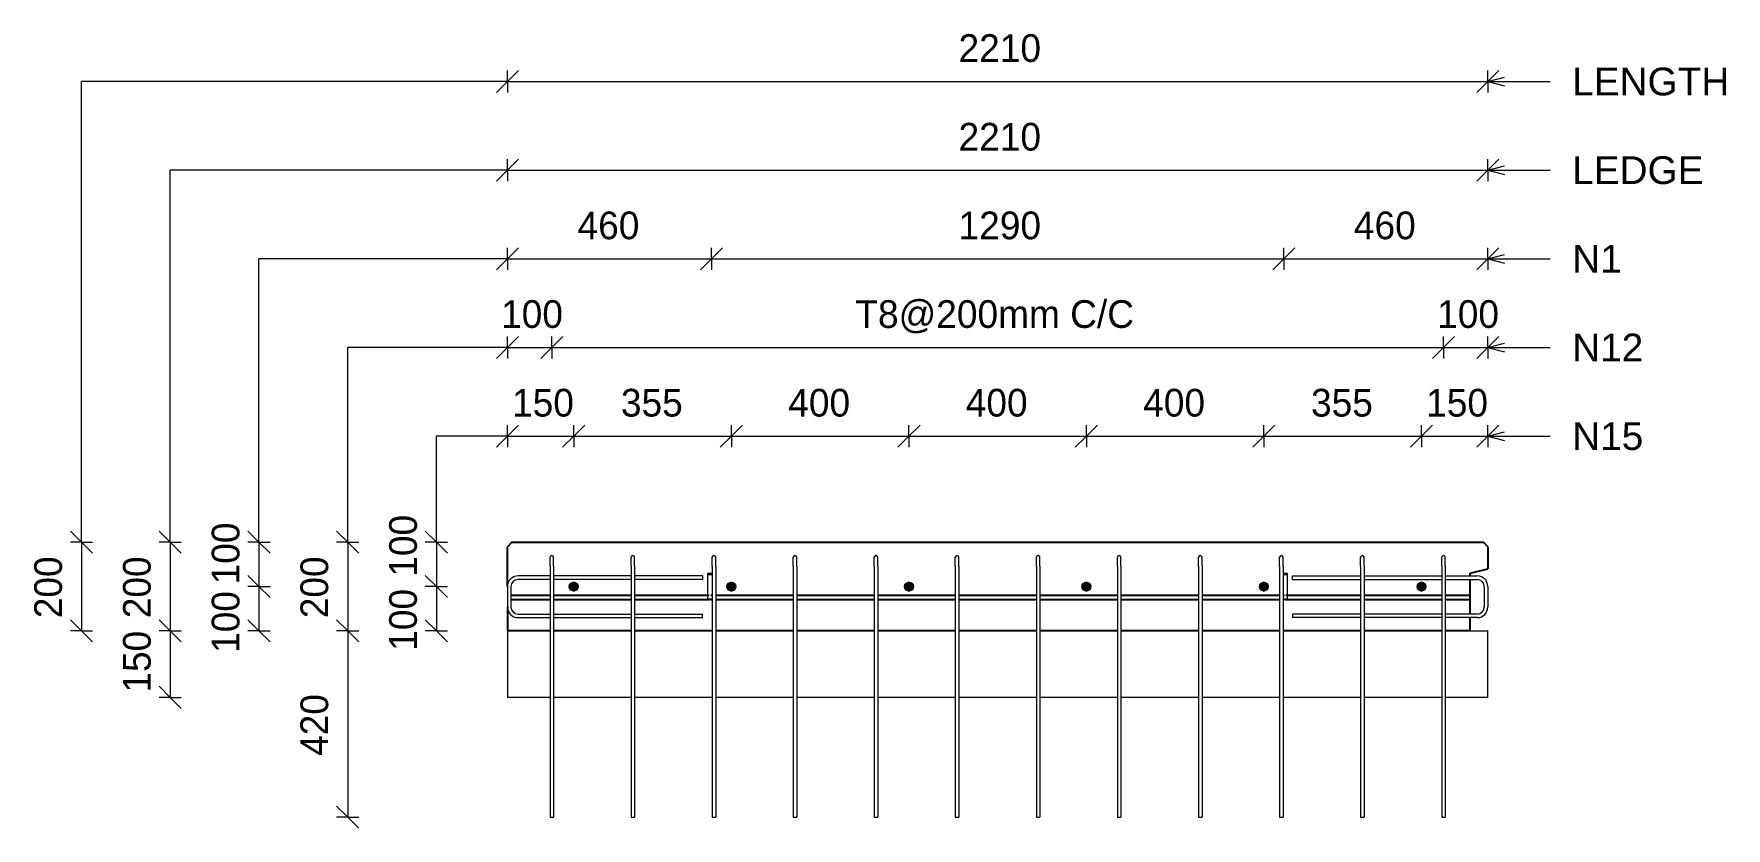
# Model space of a CAD drawing. Header units: millimetres. Extents: x -5423 to 14188, y 1067 to 21611.
# Drawn here: x -1411 to 2403, y 19820 to 21611 of the extents above; entities that cross this region are included whole.
import ezdxf

# ---------------------------------------------------------------- set-up
doc = ezdxf.new("R2010")
doc.units = ezdxf.units.MM
doc.linetypes.add('Dash', pattern=[6.36, 3.18, -3.18])
for name, color, linetype, lineweight in [('A-ANNO-DIMS', 211, 'Continuous', 9), ('A-ANNO-DIMS-25', 211, 'Continuous', 9), ('A-DETL-THIN', 151, 'Continuous', 18), ('A-GENM', 13, 'Continuous', 18), ('A-WALL', 113, 'Continuous', 25), ('A-WALL-HDLN', 110, 'Dash', 25), ('G-ANNO-TEXT', 231, 'Continuous', 9), ('S-BEAM', 12, 'Continuous', 18), ('S-RBAR', 171, 'Continuous', 18)]:
    doc.layers.add(name, color=color, linetype=linetype, lineweight=lineweight)
doc.styles.add('Arial', font='arial.ttf', dxfattribs={"height": 62.5})
doc.styles.add('Nirmala UI Semilight', font='NirmalaS.ttf', dxfattribs={"height": 62.5})
doc.dimstyles.new('Arrow_Filled_-_2_5_NI_UI', dxfattribs={"dimscale": 304.8, "dimtxt": 65.460247, "dimasz": 0.164042, "dimexe": 0.082021, "dimexo": 0.0625, "dimgap": 0.082021, "dimtad": 1, "dimdec": 4, "dimzin": 0, "dimdsep": 46, "dimtxsty": 'Nirmala UI Semilight', "dimblk1": 'OBLIQUE', "dimblk2": 'OBLIQUE', "dimsah": 1, "dimcen": 0.09, "dimazin": 0, "dimtfac": 1, "dimtdec": 4, "dimtix": 1, "dimtmove": 0, "dimatfit": 3, "dimfxl": 0.082021, "dimfxlon": 1, "dimtvp": 1, "dimtolj": 1, "dimtzin": 0, "dimarcsym": 2})
doc.dimstyles.new('Arrow_Filled_-_2_5_NI_UI_1', dxfattribs={"dimscale": 304.8, "dimtxt": 65.460247, "dimasz": 0.164042, "dimexe": 0.082021, "dimexo": 0.0625, "dimgap": 0.082021, "dimtad": 1, "dimdec": 4, "dimzin": 0, "dimdsep": 46, "dimtxsty": 'Nirmala UI Semilight', "dimblk1": 'OBLIQUE', "dimblk2": 'OBLIQUE', "dimsah": 1, "dimcen": 0.09, "dimazin": 0, "dimtfac": 1, "dimtdec": 4, "dimtix": 1, "dimtmove": 2, "dimatfit": 3, "dimfxl": 0.082021, "dimfxlon": 1, "dimtvp": 1, "dimtolj": 1, "dimtzin": 0, "dimarcsym": 2})

# ---------------------------------------------------------------- blocks, each defined once
blk = doc.blocks.new('RR spread anchor face based - RR-SA-7_5-260-1726841-Elevation Top1')
at = {"layer": 'A-GENM'}
for p, q in [((-4516.8, 20392.1), (-4516.8, 20394.6)), ((-4516.8, 20394.6), (-4507.3, 20394.6)), ((-4516.8, 20337.1), (-4516.8, 20392.1)), ((-4516.8, 20392.1), (-4507.3, 20392.1)), ((-4516.8, 20334.6), (-4516.8, 20337.1)), ((-4516.8, 20337.1), (-4507.3, 20337.1)), ((-4507.3, 20334.6), (-4516.8, 20334.6))]:
    blk.add_line(p, q, dxfattribs=at)
blk = doc.blocks.new('RR spread anchor face based - RR-SA-7_5-260-V1-Elevation Top1')
at = {"layer": 'A-GENM'}
for p, q in [((-3220.3, 20394.6), (-3210.8, 20394.6)), ((-3220.3, 20392.1), (-3210.8, 20392.1)), ((-3210.8, 20394.6), (-3210.8, 20392.1)), ((-3210.8, 20392.1), (-3210.8, 20337.1)), ((-3220.3, 20337.1), (-3210.8, 20337.1)), ((-3210.8, 20334.6), (-3220.3, 20334.6)), ((-3210.8, 20337.1), (-3210.8, 20334.6))]:
    blk.add_line(p, q, dxfattribs=at)
blk = doc.blocks.new('M_Rectangular Corbel - M_Rectangular Corbel-2619637-Elevation Top1')
at = {"layer": 'S-BEAM'}
for p, q in [((-4968.8, 20264.6), (-4968.8, 20114.6)), ((-2798.8, 20264.6), (-2758.8, 20264.6)), ((-2758.8, 20114.6), (-2758.8, 20264.6)), ((-4872.8, 20114.6), (-4968.8, 20114.6)), ((-4690.1, 20114.6), (-4864.8, 20114.6)), ((-4507.3, 20114.6), (-4682.1, 20114.6)), ((-4324.6, 20114.6), (-4499.3, 20114.6)), ((-4141.9, 20114.6), (-4316.6, 20114.6)), ((-3959.2, 20114.6), (-4133.9, 20114.6)), ((-3776.4, 20114.6), (-3951.2, 20114.6)), ((-3593.7, 20114.6), (-3768.4, 20114.6)), ((-3411, 20114.6), (-3585.7, 20114.6)), ((-3228.3, 20114.6), (-3403, 20114.6)), ((-3045.5, 20114.6), (-3220.3, 20114.6)), ((-2862.8, 20114.6), (-3037.5, 20114.6)), ((-2758.8, 20114.6), (-2854.8, 20114.6))]:
    blk.add_line(p, q, dxfattribs=at)
blk = doc.blocks.new('DIMBLOCK16-Elevation Top1')
at = {"layer": 'A-ANNO-DIMS-25'}
for p, q in [((-343.7, 21504), (-318.7, 21529)), ((-343.7, 21504), (-343.7, 21529)), ((1866.3, 21504), (1891.3, 21529)), ((1866.3, 21504), (1866.3, 21529)), ((-343.7, 21504), (-368.7, 21479)), ((-343.7, 21504), (1866.3, 21504)), ((-343.7, 21504), (-343.7, 21479)), ((1866.3, 21504), (1841.3, 21479)), ((1866.3, 21504), (1866.3, 21479))]:
    blk.add_line(p, q, dxfattribs=at)
at = {"layer": 'A-ANNO-DIMS-25', "color": 0, "insert": (673.2, 21610.6), "char_height": 62.5, "width": 211.377, "attachment_point": 1, "line_spacing_factor": 1.142579, "style": 'Nirmala UI Semilight'}
blk.add_mtext('2210', dxfattribs=at)
blk = doc.blocks.new('_Oblique')
at = {"color": 0, "linetype": 'ByBlock', "lineweight": -2}
blk.add_line((-0.5, -0.5), (0.5, 0.5), dxfattribs=at)
blk = doc.blocks.new('DIMBLOCK17-Elevation Top1')
at = {"layer": 'A-ANNO-DIMS-25'}
for p, q in [((-343.7, 21304), (-318.7, 21329)), ((-343.7, 21304), (-343.7, 21329)), ((1866.3, 21304), (1891.3, 21329)), ((1866.3, 21304), (1866.3, 21329)), ((-343.7, 21304), (-368.7, 21279)), ((-343.7, 21304), (1866.3, 21304)), ((-343.7, 21304), (-343.7, 21279)), ((1866.3, 21304), (1841.3, 21279)), ((1866.3, 21304), (1866.3, 21279))]:
    blk.add_line(p, q, dxfattribs=at)
at = {"layer": 'A-ANNO-DIMS-25', "color": 0, "insert": (673.2, 21410.6), "char_height": 62.5, "width": 211.377, "attachment_point": 1, "line_spacing_factor": 1.142579, "style": 'Nirmala UI Semilight'}
blk.add_mtext('2210', dxfattribs=at)
blk = doc.blocks.new('DIMBLOCK18-Elevation Top1')
at = {"layer": 'A-ANNO-DIMS-25'}
for p, q in [((-343.7, 21104), (-368.7, 21079)), ((-343.7, 21104), (-318.7, 21129)), ((-343.7, 21104), (-343.7, 21129)), ((-343.7, 21104), (116.3, 21104)), ((-343.7, 21104), (-343.7, 21079)), ((116.3, 21104), (91.3, 21079)), ((116.3, 21104), (141.3, 21129)), ((116.3, 21104), (116.3, 21129)), ((116.3, 21104), (116.3, 21079))]:
    blk.add_line(p, q, dxfattribs=at)
at = {"layer": 'A-ANNO-DIMS-25', "color": 0, "insert": (-185.7, 21210.6), "char_height": 62.5, "width": 172.815, "attachment_point": 1, "line_spacing_factor": 1.142579, "style": 'Nirmala UI Semilight'}
blk.add_mtext('460', dxfattribs=at)
blk = doc.blocks.new('DIMBLOCK19-Elevation Top1')
at = {"layer": 'A-ANNO-DIMS-25'}
for p, q in [((116.3, 21104), (91.3, 21079)), ((116.3, 21104), (141.3, 21129)), ((116.3, 21104), (116.3, 21129)), ((116.3, 21104), (1406.3, 21104)), ((116.3, 21104), (116.3, 21079)), ((1406.3, 21104), (1381.3, 21079)), ((1406.3, 21104), (1431.3, 21129)), ((1406.3, 21104), (1406.3, 21129)), ((1406.3, 21104), (1406.3, 21079))]:
    blk.add_line(p, q, dxfattribs=at)
at = {"layer": 'A-ANNO-DIMS-25', "color": 0, "insert": (673.2, 21210.6), "char_height": 62.5, "width": 211.377, "attachment_point": 1, "line_spacing_factor": 1.142579, "style": 'Nirmala UI Semilight'}
blk.add_mtext('1290', dxfattribs=at)
blk = doc.blocks.new('DIMBLOCK20-Elevation Top1')
at = {"layer": 'A-ANNO-DIMS-25'}
for p, q in [((1406.3, 21104), (1381.3, 21079)), ((1406.3, 21104), (1431.3, 21129)), ((1406.3, 21104), (1406.3, 21129)), ((1406.3, 21104), (1866.3, 21104)), ((1406.3, 21104), (1406.3, 21079)), ((1866.3, 21104), (1841.3, 21079)), ((1866.3, 21104), (1891.3, 21129)), ((1866.3, 21104), (1866.3, 21129)), ((1866.3, 21104), (1866.3, 21079))]:
    blk.add_line(p, q, dxfattribs=at)
at = {"layer": 'A-ANNO-DIMS-25', "color": 0, "insert": (1564.3, 21210.6), "char_height": 62.5, "width": 172.815, "attachment_point": 1, "line_spacing_factor": 1.142579, "style": 'Nirmala UI Semilight'}
blk.add_mtext('460', dxfattribs=at)
blk = doc.blocks.new('DIMBLOCK21-Elevation Top1')
at = {"layer": 'A-ANNO-DIMS-25'}
for p, q in [((-343.7, 20904), (-318.7, 20929)), ((-343.7, 20904), (-343.7, 20929)), ((-243.7, 20904), (-218.7, 20929)), ((-243.7, 20904), (-243.7, 20929)), ((-343.7, 20904), (-368.7, 20879)), ((-343.7, 20904), (-243.7, 20904)), ((-343.7, 20904), (-343.7, 20879)), ((-243.7, 20904), (-268.7, 20879)), ((-243.7, 20904), (-243.7, 20879))]:
    blk.add_line(p, q, dxfattribs=at)
at = {"layer": 'A-ANNO-DIMS-25', "color": 0, "insert": (-358, 21010.6), "char_height": 62.5, "width": 154.248, "attachment_point": 1, "line_spacing_factor": 1.142579, "style": 'Nirmala UI Semilight'}
blk.add_mtext('100', dxfattribs=at)
blk = doc.blocks.new('DIMBLOCK22-Elevation Top1')
at = {"layer": 'A-ANNO-DIMS-25'}
for p, q in [((-243.7, 20904), (-218.7, 20929)), ((-243.7, 20904), (-243.7, 20929)), ((1766.3, 20904), (1791.3, 20929)), ((1766.3, 20904), (1766.3, 20929)), ((-243.7, 20904), (-268.7, 20879)), ((-243.7, 20904), (1766.3, 20904)), ((-243.7, 20904), (-243.7, 20879)), ((1766.3, 20904), (1741.3, 20879)), ((1766.3, 20904), (1766.3, 20879))]:
    blk.add_line(p, q, dxfattribs=at)
at = {"layer": 'A-ANNO-DIMS-25', "color": 0, "insert": (440.5, 21010.6), "char_height": 62.5, "width": 769.812, "attachment_point": 1, "line_spacing_factor": 1.142579, "style": 'Nirmala UI Semilight'}
blk.add_mtext('T8@200mm C/C', dxfattribs=at)
blk = doc.blocks.new('DIMBLOCK23-Elevation Top1')
at = {"layer": 'A-ANNO-DIMS-25'}
for p, q in [((1766.3, 20904), (1791.3, 20929)), ((1766.3, 20904), (1766.3, 20929)), ((1866.3, 20904), (1891.3, 20929)), ((1866.3, 20904), (1866.3, 20929)), ((1766.3, 20904), (1741.3, 20879)), ((1766.3, 20904), (1866.3, 20904)), ((1766.3, 20904), (1766.3, 20879)), ((1866.3, 20904), (1841.3, 20879)), ((1866.3, 20904), (1866.3, 20879))]:
    blk.add_line(p, q, dxfattribs=at)
at = {"layer": 'A-ANNO-DIMS-25', "color": 0, "insert": (1752, 21010.6), "char_height": 62.5, "width": 154.248, "attachment_point": 1, "line_spacing_factor": 1.142579, "style": 'Nirmala UI Semilight'}
blk.add_mtext('100', dxfattribs=at)
blk = doc.blocks.new('DIMBLOCK24-Elevation Top1')
at = {"layer": 'A-ANNO-DIMS-25'}
for p, q in [((-343.7, 20704), (-318.7, 20729)), ((-343.7, 20704), (-343.7, 20729)), ((-194.2, 20704), (-169.2, 20729)), ((-194.2, 20704), (-194.2, 20729)), ((-343.7, 20704), (-368.7, 20679)), ((-343.7, 20704), (-194.2, 20704)), ((-343.7, 20704), (-343.7, 20679)), ((-194.2, 20704), (-219.2, 20679)), ((-194.2, 20704), (-194.2, 20679))]:
    blk.add_line(p, q, dxfattribs=at)
at = {"layer": 'A-ANNO-DIMS-25', "color": 0, "insert": (-333.3, 20810.6), "char_height": 62.5, "width": 154.248, "attachment_point": 1, "line_spacing_factor": 1.142579, "style": 'Nirmala UI Semilight'}
blk.add_mtext('150', dxfattribs=at)
blk = doc.blocks.new('DIMBLOCK25-Elevation Top1')
at = {"layer": 'A-ANNO-DIMS-25'}
for p, q in [((-194.2, 20704), (-169.2, 20729)), ((-194.2, 20704), (-194.2, 20729)), ((161.2, 20704), (186.2, 20729)), ((161.2, 20704), (161.2, 20729)), ((-194.2, 20704), (-219.2, 20679)), ((-194.2, 20704), (161.2, 20704)), ((-194.2, 20704), (-194.2, 20679)), ((161.2, 20704), (136.2, 20679)), ((161.2, 20704), (161.2, 20679))]:
    blk.add_line(p, q, dxfattribs=at)
at = {"layer": 'A-ANNO-DIMS-25', "color": 0, "insert": (-87.9, 20810.6), "char_height": 62.5, "width": 171.387, "attachment_point": 1, "line_spacing_factor": 1.142579, "style": 'Nirmala UI Semilight'}
blk.add_mtext('355', dxfattribs=at)
blk = doc.blocks.new('DIMBLOCK26-Elevation Top1')
at = {"layer": 'A-ANNO-DIMS-25'}
for p, q in [((161.2, 20704), (186.2, 20729)), ((161.2, 20704), (161.2, 20729)), ((561.4, 20704), (586.4, 20729)), ((561.4, 20704), (561.4, 20729)), ((161.2, 20704), (136.2, 20679)), ((161.2, 20704), (561.4, 20704)), ((161.2, 20704), (161.2, 20679)), ((561.4, 20704), (536.4, 20679)), ((561.4, 20704), (561.4, 20679))]:
    blk.add_line(p, q, dxfattribs=at)
at = {"layer": 'A-ANNO-DIMS-25', "color": 0, "insert": (289.3, 20810.6), "char_height": 62.5, "width": 172.815, "attachment_point": 1, "line_spacing_factor": 1.142579, "style": 'Nirmala UI Semilight'}
blk.add_mtext('400', dxfattribs=at)
blk = doc.blocks.new('DIMBLOCK27-Elevation Top1')
at = {"layer": 'A-ANNO-DIMS-25'}
for p, q in [((561.4, 20704), (586.4, 20729)), ((561.4, 20704), (561.4, 20729)), ((961.4, 20704), (986.4, 20729)), ((961.4, 20704), (961.4, 20729)), ((561.4, 20704), (536.4, 20679)), ((561.4, 20704), (961.4, 20704)), ((561.4, 20704), (561.4, 20679)), ((961.4, 20704), (936.4, 20679)), ((961.4, 20704), (961.4, 20679))]:
    blk.add_line(p, q, dxfattribs=at)
at = {"layer": 'A-ANNO-DIMS-25', "color": 0, "insert": (689.4, 20810.6), "char_height": 62.5, "width": 172.815, "attachment_point": 1, "line_spacing_factor": 1.142579, "style": 'Nirmala UI Semilight'}
blk.add_mtext('400', dxfattribs=at)
blk = doc.blocks.new('DIMBLOCK28-Elevation Top1')
at = {"layer": 'A-ANNO-DIMS-25'}
for p, q in [((961.4, 20704), (986.4, 20729)), ((961.4, 20704), (961.4, 20729)), ((1361.4, 20704), (1386.4, 20729)), ((1361.4, 20704), (1361.4, 20729)), ((961.4, 20704), (936.4, 20679)), ((961.4, 20704), (1361.4, 20704)), ((961.4, 20704), (961.4, 20679)), ((1361.4, 20704), (1336.4, 20679)), ((1361.4, 20704), (1361.4, 20679))]:
    blk.add_line(p, q, dxfattribs=at)
at = {"layer": 'A-ANNO-DIMS-25', "color": 0, "insert": (1089.4, 20810.6), "char_height": 62.5, "width": 172.815, "attachment_point": 1, "line_spacing_factor": 1.142579, "style": 'Nirmala UI Semilight'}
blk.add_mtext('400', dxfattribs=at)
blk = doc.blocks.new('DIMBLOCK29-Elevation Top1')
at = {"layer": 'A-ANNO-DIMS-25'}
for p, q in [((1361.4, 20704), (1386.4, 20729)), ((1361.4, 20704), (1361.4, 20729)), ((1716.8, 20704), (1741.8, 20729)), ((1716.8, 20704), (1716.8, 20729)), ((1361.4, 20704), (1336.4, 20679)), ((1361.4, 20704), (1716.8, 20704)), ((1361.4, 20704), (1361.4, 20679)), ((1716.8, 20704), (1691.8, 20679)), ((1716.8, 20704), (1716.8, 20679))]:
    blk.add_line(p, q, dxfattribs=at)
at = {"layer": 'A-ANNO-DIMS-25', "color": 0, "insert": (1467.7, 20810.6), "char_height": 62.5, "width": 171.387, "attachment_point": 1, "line_spacing_factor": 1.142579, "style": 'Nirmala UI Semilight'}
blk.add_mtext('355', dxfattribs=at)
blk = doc.blocks.new('DIMBLOCK30-Elevation Top1')
at = {"layer": 'A-ANNO-DIMS-25'}
for p, q in [((1716.8, 20704), (1741.8, 20729)), ((1716.8, 20704), (1716.8, 20729)), ((1866.3, 20704), (1891.3, 20729)), ((1866.3, 20704), (1866.3, 20729)), ((1716.8, 20704), (1691.8, 20679)), ((1716.8, 20704), (1866.3, 20704)), ((1716.8, 20704), (1716.8, 20679)), ((1866.3, 20704), (1841.3, 20679)), ((1866.3, 20704), (1866.3, 20679))]:
    blk.add_line(p, q, dxfattribs=at)
at = {"layer": 'A-ANNO-DIMS-25', "color": 0, "insert": (1727.2, 20810.6), "char_height": 62.5, "width": 154.248, "attachment_point": 1, "line_spacing_factor": 1.142579, "style": 'Nirmala UI Semilight'}
blk.add_mtext('150', dxfattribs=at)
blk = doc.blocks.new('DIMBLOCK31-Elevation Top1')
at = {"layer": 'A-ANNO-DIMS-25'}
for p, q in [((-1303.8, 20464.6), (-1328.8, 20489.6)), ((-1303.8, 20464.6), (-1328.8, 20464.6)), ((-1303.8, 20464.6), (-1303.8, 20264.6)), ((-1303.8, 20464.6), (-1278.8, 20439.6)), ((-1303.8, 20464.6), (-1278.8, 20464.6)), ((-1303.8, 20264.6), (-1328.8, 20289.6)), ((-1303.8, 20264.6), (-1328.8, 20264.6)), ((-1303.8, 20264.6), (-1278.8, 20239.6)), ((-1303.8, 20264.6), (-1278.8, 20264.6))]:
    blk.add_line(p, q, dxfattribs=at)
at = {"layer": 'A-ANNO-DIMS-25', "color": 0, "insert": (-1410.3, 20293.2), "char_height": 62.5, "width": 171.387, "attachment_point": 1, "rotation": 90, "line_spacing_factor": 1.142579, "style": 'Nirmala UI Semilight'}
blk.add_mtext('200', dxfattribs=at)
blk = doc.blocks.new('DIMBLOCK32-Elevation Top1')
at = {"layer": 'A-ANNO-DIMS-25'}
for p, q in [((-1103.8, 20464.6), (-1128.8, 20489.6)), ((-1103.8, 20464.6), (-1128.8, 20464.6)), ((-1103.8, 20464.6), (-1103.8, 20264.6)), ((-1103.8, 20464.6), (-1078.8, 20439.6)), ((-1103.8, 20464.6), (-1078.8, 20464.6)), ((-1103.8, 20264.6), (-1128.8, 20289.6)), ((-1103.8, 20264.6), (-1128.8, 20264.6)), ((-1103.8, 20264.6), (-1078.8, 20239.6)), ((-1103.8, 20264.6), (-1078.8, 20264.6))]:
    blk.add_line(p, q, dxfattribs=at)
at = {"layer": 'A-ANNO-DIMS-25', "color": 0, "insert": (-1210.3, 20293.2), "char_height": 62.5, "width": 171.387, "attachment_point": 1, "rotation": 90, "line_spacing_factor": 1.142579, "style": 'Nirmala UI Semilight'}
blk.add_mtext('200', dxfattribs=at)
blk = doc.blocks.new('DIMBLOCK33-Elevation Top1')
at = {"layer": 'A-ANNO-DIMS-25'}
for p, q in [((-1103.8, 20264.6), (-1128.8, 20289.6)), ((-1103.8, 20264.6), (-1128.8, 20264.6)), ((-1103.8, 20264.6), (-1103.8, 20114.6)), ((-1103.8, 20264.6), (-1078.8, 20239.6)), ((-1103.8, 20264.6), (-1078.8, 20264.6)), ((-1103.8, 20114.6), (-1128.8, 20139.6)), ((-1103.8, 20114.6), (-1128.8, 20114.6)), ((-1103.8, 20114.6), (-1078.8, 20089.6)), ((-1103.8, 20114.6), (-1078.8, 20114.6))]:
    blk.add_line(p, q, dxfattribs=at)
at = {"layer": 'A-ANNO-DIMS-25', "color": 0, "insert": (-1210.3, 20125.3), "char_height": 62.5, "width": 154.248, "attachment_point": 1, "rotation": 90, "line_spacing_factor": 1.142579, "style": 'Nirmala UI Semilight'}
blk.add_mtext('150', dxfattribs=at)
blk = doc.blocks.new('DIMBLOCK34-Elevation Top1')
at = {"layer": 'A-ANNO-DIMS-25'}
for p, q in [((-903.8, 20464.6), (-928.8, 20489.6)), ((-903.8, 20464.6), (-928.8, 20464.6)), ((-903.8, 20464.6), (-903.8, 20364.6)), ((-903.8, 20464.6), (-878.8, 20439.6)), ((-903.8, 20464.6), (-878.8, 20464.6)), ((-903.8, 20364.6), (-928.8, 20389.6)), ((-903.8, 20364.6), (-928.8, 20364.6)), ((-903.8, 20364.6), (-878.8, 20339.6)), ((-903.8, 20364.6), (-878.8, 20364.6))]:
    blk.add_line(p, q, dxfattribs=at)
at = {"layer": 'A-ANNO-DIMS-25', "color": 0, "insert": (-1010.3, 20369.6), "char_height": 62.5, "width": 154.248, "attachment_point": 1, "rotation": 90, "line_spacing_factor": 1.142579, "style": 'Nirmala UI Semilight'}
blk.add_mtext('100', dxfattribs=at)
blk = doc.blocks.new('DIMBLOCK35-Elevation Top1')
at = {"layer": 'A-ANNO-DIMS-25'}
for p, q in [((-903.8, 20364.6), (-928.8, 20389.6)), ((-903.8, 20364.6), (-928.8, 20364.6)), ((-903.8, 20364.6), (-903.8, 20264.6)), ((-903.8, 20364.6), (-878.8, 20339.6)), ((-903.8, 20364.6), (-878.8, 20364.6)), ((-903.8, 20264.6), (-928.8, 20289.6)), ((-903.8, 20264.6), (-928.8, 20264.6)), ((-903.8, 20264.6), (-878.8, 20239.6)), ((-903.8, 20264.6), (-878.8, 20264.6))]:
    blk.add_line(p, q, dxfattribs=at)
at = {"layer": 'A-ANNO-DIMS-25', "color": 0, "insert": (-1010.3, 20215), "char_height": 62.5, "width": 154.248, "attachment_point": 1, "rotation": 90, "line_spacing_factor": 1.142579, "style": 'Nirmala UI Semilight'}
blk.add_mtext('100', dxfattribs=at)
blk = doc.blocks.new('DIMBLOCK36-Elevation Top1')
at = {"layer": 'A-ANNO-DIMS-25'}
for p, q in [((-703.8, 20464.6), (-728.8, 20489.6)), ((-703.8, 20464.6), (-728.8, 20464.6)), ((-703.8, 20464.6), (-703.8, 20264.6)), ((-703.8, 20464.6), (-678.8, 20439.6)), ((-703.8, 20464.6), (-678.8, 20464.6)), ((-703.8, 20264.6), (-728.8, 20289.6)), ((-703.8, 20264.6), (-728.8, 20264.6)), ((-703.8, 20264.6), (-678.8, 20239.6)), ((-703.8, 20264.6), (-678.8, 20264.6))]:
    blk.add_line(p, q, dxfattribs=at)
at = {"layer": 'A-ANNO-DIMS-25', "color": 0, "insert": (-810.3, 20293.2), "char_height": 62.5, "width": 171.387, "attachment_point": 1, "rotation": 90, "line_spacing_factor": 1.142579, "style": 'Nirmala UI Semilight'}
blk.add_mtext('200', dxfattribs=at)
blk = doc.blocks.new('DIMBLOCK37-Elevation Top1')
at = {"layer": 'A-ANNO-DIMS-25'}
for p, q in [((-703.8, 20264.6), (-728.8, 20289.6)), ((-703.8, 20264.6), (-728.8, 20264.6)), ((-703.8, 20264.6), (-703.8, 19844.6)), ((-703.8, 20264.6), (-678.8, 20239.6)), ((-703.8, 20264.6), (-678.8, 20264.6)), ((-703.8, 19844.6), (-728.8, 19869.6)), ((-703.8, 19844.6), (-728.8, 19844.6)), ((-703.8, 19844.6), (-678.8, 19819.6)), ((-703.8, 19844.6), (-678.8, 19844.6))]:
    blk.add_line(p, q, dxfattribs=at)
at = {"layer": 'A-ANNO-DIMS-25', "color": 0, "insert": (-810.3, 19982.6), "char_height": 62.5, "width": 172.815, "attachment_point": 1, "rotation": 90, "line_spacing_factor": 1.142579, "style": 'Nirmala UI Semilight'}
blk.add_mtext('420', dxfattribs=at)
blk = doc.blocks.new('DIMBLOCK38-Elevation Top1')
at = {"layer": 'A-ANNO-DIMS-25'}
for p, q in [((-503.8, 20464.6), (-528.8, 20489.6)), ((-503.8, 20464.6), (-528.8, 20464.6)), ((-503.8, 20464.6), (-503.8, 20364.6)), ((-503.8, 20464.6), (-478.8, 20439.6)), ((-503.8, 20464.6), (-478.8, 20464.6)), ((-503.8, 20364.6), (-528.8, 20389.6)), ((-503.8, 20364.6), (-528.8, 20364.6)), ((-503.8, 20364.6), (-478.8, 20339.6)), ((-503.8, 20364.6), (-478.8, 20364.6))]:
    blk.add_line(p, q, dxfattribs=at)
at = {"layer": 'A-ANNO-DIMS-25', "color": 0, "insert": (-610.3, 20386.9), "char_height": 62.5, "width": 154.248, "attachment_point": 1, "rotation": 90, "line_spacing_factor": 1.142579, "style": 'Nirmala UI Semilight'}
blk.add_mtext('100', dxfattribs=at)
blk = doc.blocks.new('DIMBLOCK39-Elevation Top1')
at = {"layer": 'A-ANNO-DIMS-25'}
for p, q in [((-503.8, 20364.6), (-528.8, 20389.6)), ((-503.8, 20364.6), (-528.8, 20364.6)), ((-503.8, 20364.6), (-503.8, 20264.6)), ((-503.8, 20364.6), (-478.8, 20339.6)), ((-503.8, 20364.6), (-478.8, 20364.6)), ((-503.8, 20264.6), (-528.8, 20289.6)), ((-503.8, 20264.6), (-528.8, 20264.6)), ((-503.8, 20264.6), (-478.8, 20239.6)), ((-503.8, 20264.6), (-478.8, 20264.6))]:
    blk.add_line(p, q, dxfattribs=at)
at = {"layer": 'A-ANNO-DIMS-25', "color": 0, "insert": (-610.3, 20219.8), "char_height": 62.5, "width": 154.248, "attachment_point": 1, "rotation": 90, "line_spacing_factor": 1.142579, "style": 'Nirmala UI Semilight'}
blk.add_mtext('100', dxfattribs=at)

msp = doc.modelspace()

# ---------------------------------------------------------------- hatches: boundary and pattern name
at = {"layer": 'S-RBAR'}
h = msp.add_hatch(color=256, dxfattribs=at)
edge = h.paths.add_edge_path()
edge.add_arc((-194.2361, 20364.5695), 10, 0, 360)
for points in [[(-194.2361, 20354.5695), (-187.16503, 20357.49843), (-184.2361, 20364.5695), (-187.16503, 20371.64057), (-194.2361, 20374.5695), (-201.30717, 20371.64057), (-204.2361, 20364.5695), (-201.30717, 20357.49843)], [(161.1639, 20354.5695), (168.23497, 20357.49843), (171.1639, 20364.5695), (168.09247, 20371.69959), (161.1639, 20374.5695), (154.09283, 20371.64057), (151.1639, 20364.5695), (154.09283, 20357.49843)], [(561.3639, 20354.5695), (568.43497, 20357.49843), (571.3639, 20364.5695), (568.43497, 20371.64057), (561.3639, 20374.5695), (554.29283, 20371.64057), (551.3639, 20364.5695), (554.29283, 20357.49843)], [(961.3639, 20354.5695), (968.43497, 20357.49843), (971.3639, 20364.5695), (968.43497, 20371.64057), (961.3639, 20374.5695), (954.29283, 20371.64057), (951.3639, 20364.5695), (954.29283, 20357.49843)], [(1361.3639, 20354.5695), (1368.43497, 20357.49843), (1371.3639, 20364.5695), (1368.43497, 20371.64057), (1361.3639, 20374.5695), (1354.29283, 20371.64057), (1351.3639, 20364.5695), (1354.29283, 20357.49843)], [(1716.7639, 20354.5695), (1723.83497, 20357.49843), (1726.7639, 20364.5695), (1723.83497, 20371.64057), (1716.7639, 20374.5695), (1709.69283, 20371.64057), (1706.7639, 20364.5695), (1709.69283, 20357.49843)]]:
    msp.add_hatch(color=256, dxfattribs=at).paths.add_polyline_path(points)
h = msp.add_hatch(color=256, dxfattribs=at)
edge = h.paths.add_edge_path()
edge.add_arc((161.1639, 20364.5695), 10, 0, 360)
h = msp.add_hatch(color=256, dxfattribs=at)
edge = h.paths.add_edge_path()
edge.add_arc((561.3639, 20364.5695), 10, 0, 360)
h = msp.add_hatch(color=256, dxfattribs=at)
edge = h.paths.add_edge_path()
edge.add_arc((961.3639, 20364.5695), 10, 0, 360)
h = msp.add_hatch(color=256, dxfattribs=at)
edge = h.paths.add_edge_path()
edge.add_arc((1361.3639, 20364.5695), 10, 0, 360)
h = msp.add_hatch(color=256, dxfattribs=at)
edge = h.paths.add_edge_path()
edge.add_arc((1716.7639, 20364.5695), 10, 0, 360)

# ---------------------------------------------------------------- linework, layer by layer
at = {"layer": 'A-DETL-THIN'}
for p, q in [((-1303.76006, 20464.5695), (-1303.76006, 21504.01572)), ((-343.7361, 21504.01572), (-1303.76006, 21504.01572)), ((-1103.76006, 20464.5695), (-1103.76006, 21304.01572)), ((-343.7361, 21304.01572), (-1103.76006, 21304.01572)), ((-903.76006, 20464.5695), (-903.76006, 21104.01572)), ((-343.7361, 21104.01572), (-903.76006, 21104.01572)), ((-703.76006, 20464.5695), (-703.76006, 20904.01572)), ((-343.7361, 20904.01572), (-703.76006, 20904.01572)), ((-503.76006, 20464.5695), (-503.76006, 20704.01572)), ((-343.7361, 20704.01572), (-503.76006, 20704.01572)), ((-247.7361, 19844.5695), (-239.7361, 19844.5695))]:
    msp.add_line(p, q, dxfattribs=at)
at = {"layer": 'A-WALL'}
for p, q in [((-333.73352, 20464.5695), (-343.7361, 20454.56692)), ((-343.7361, 20364.5695), (-343.7361, 20454.56692)), ((-333.73352, 20464.5695), (1856.26132, 20464.5695)), ((1866.2639, 20454.56692), (1856.26132, 20464.5695)), ((1866.2639, 20454.56692), (1866.2639, 20404.5695)), ((1826.2639, 20394.5695), (1866.2639, 20404.5695)), ((1826.2639, 20388.5695), (1826.2639, 20394.5695)), ((1826.2639, 20302.5695), (1826.2639, 20380.5695)), ((-247.7361, 20344.68917), (-335.7361, 20344.68917)), ((-247.7361, 20334.68917), (-335.7361, 20334.68917)), ((-65.00883, 20344.68917), (-239.7361, 20344.68917)), ((-65.00883, 20334.68917), (-239.7361, 20334.68917)), ((108.2639, 20344.68917), (-57.00883, 20344.68917)), ((108.2639, 20334.68917), (-57.00883, 20334.68917)), ((300.44572, 20344.68917), (125.71845, 20344.68917)), ((300.44572, 20334.68917), (125.71845, 20334.68917)), ((483.17299, 20344.68917), (308.44572, 20344.68917)), ((483.17299, 20334.68917), (308.44572, 20334.68917)), ((665.90026, 20344.68917), (491.17299, 20344.68917)), ((665.90026, 20334.68917), (491.17299, 20334.68917)), ((848.62754, 20344.68917), (673.90026, 20344.68917)), ((848.62754, 20334.68917), (673.90026, 20334.68917)), ((1031.35481, 20344.68917), (856.62754, 20344.68917)), ((1031.35481, 20334.68917), (856.62754, 20334.68917)), ((1214.08208, 20344.68917), (1039.35481, 20344.68917)), ((1214.08208, 20334.68917), (1039.35481, 20334.68917)), ((1396.80936, 20344.68917), (1222.08208, 20344.68917)), ((1396.80936, 20334.68917), (1222.08208, 20334.68917)), ((1579.53663, 20344.68917), (1414.2639, 20344.68917)), ((1579.53663, 20334.68917), (1414.2639, 20334.68917)), ((1762.2639, 20344.68917), (1587.53663, 20344.68917)), ((1762.2639, 20334.68917), (1587.53663, 20334.68917)), ((1826.2639, 20344.68917), (1770.2639, 20344.68917)), ((1826.2639, 20334.68917), (1770.2639, 20334.68917)), ((-343.7361, 20318.5695), (-343.7361, 20264.5695)), ((1826.2639, 20264.5695), (1826.2639, 20294.5695)), ((-247.7361, 20264.5695), (-343.7361, 20264.5695)), ((-65.00883, 20264.5695), (-239.7361, 20264.5695)), ((117.71845, 20264.5695), (-57.00883, 20264.5695)), ((300.44572, 20264.5695), (125.71845, 20264.5695)), ((483.17299, 20264.5695), (308.44572, 20264.5695)), ((665.90026, 20264.5695), (491.17299, 20264.5695)), ((848.62754, 20264.5695), (673.90026, 20264.5695)), ((1031.35481, 20264.5695), (856.62754, 20264.5695)), ((1214.08208, 20264.5695), (1039.35481, 20264.5695)), ((1396.80936, 20264.5695), (1222.08208, 20264.5695)), ((1579.53663, 20264.5695), (1404.80936, 20264.5695)), ((1762.2639, 20264.5695), (1587.53663, 20264.5695)), ((1826.2639, 20264.5695), (1770.2639, 20264.5695))]:
    msp.add_line(p, q, dxfattribs=at)
at = {"layer": 'A-WALL-HDLN'}
for p, q in [((117.71845, 20344.68917), (108.31351, 20344.68917)), ((117.71845, 20334.68917), (108.31351, 20334.68917)), ((1414.21429, 20344.68917), (1404.80936, 20344.68917)), ((1414.21429, 20334.68917), (1404.80936, 20334.68917))]:
    msp.add_line(p, q, dxfattribs=at)
at = {"layer": 'G-ANNO-TEXT', "color": 10}
for p, q in [((1866.08588, 21503.94321), (1903.58588, 21513.99131)), ((1866.08588, 21503.94321), (1903.58588, 21493.89512)), ((1866.08588, 21503.94321), (2006.47554, 21503.94321)), ((1866.08588, 21303.94321), (1903.58588, 21313.99131)), ((1866.08588, 21303.94321), (1903.58588, 21293.89512)), ((1866.08588, 21303.94321), (2006.47554, 21303.94321)), ((1866.08588, 21103.94321), (1903.58588, 21113.99131)), ((1866.08588, 21103.94321), (1903.58588, 21093.89512)), ((1866.08588, 21103.94321), (2006.47554, 21103.94321)), ((1866.08588, 20903.94321), (1903.58588, 20913.99131)), ((1866.08588, 20903.94321), (1903.58588, 20893.89512)), ((1866.08588, 20903.94321), (2006.47554, 20903.94321)), ((1866.08588, 20703.94321), (1903.58588, 20713.99131)), ((1866.08588, 20703.94321), (1903.58588, 20693.89512)), ((1866.08588, 20703.94321), (2006.47554, 20703.94321))]:
    msp.add_line(p, q, dxfattribs=at)
at = {"layer": 'S-RBAR'}
for p, q in [((-247.7361, 20410.5695), (-247.7361, 20430.5695)), ((-247.7361, 20410.5695), (-247.7361, 19844.5695)), ((-239.7361, 20410.5695), (-239.7361, 20430.5695)), ((-239.7361, 20410.5695), (-239.7361, 19844.5695)), ((-65.00883, 20410.5695), (-65.00883, 20430.5695)), ((-65.00883, 20410.5695), (-65.00883, 19844.5695)), ((-57.00883, 20410.5695), (-57.00883, 20430.5695)), ((-57.00883, 20410.5695), (-57.00883, 19844.5695)), ((117.71845, 20410.5695), (117.71845, 20430.5695)), ((117.71845, 20410.5695), (117.71845, 19844.5695)), ((125.71845, 20410.5695), (125.71845, 20430.5695)), ((125.71845, 20410.5695), (125.71845, 19844.5695)), ((300.44572, 20410.5695), (300.44572, 20430.5695)), ((300.44572, 20410.5695), (300.44572, 19844.5695)), ((308.44572, 20410.5695), (308.44572, 20430.5695)), ((308.44572, 20410.5695), (308.44572, 19844.5695)), ((483.17299, 20410.5695), (483.17299, 20430.5695)), ((483.17299, 20410.5695), (483.17299, 19844.5695)), ((491.17299, 20410.5695), (491.17299, 20430.5695)), ((491.17299, 20410.5695), (491.17299, 19844.5695)), ((665.90026, 20410.5695), (665.90026, 20430.5695)), ((665.90026, 20410.5695), (665.90026, 19844.5695)), ((673.90026, 20410.5695), (673.90026, 20430.5695)), ((673.90026, 20410.5695), (673.90026, 19844.5695)), ((848.62754, 20410.5695), (848.62754, 20430.5695)), ((848.62754, 20410.5695), (848.62754, 19844.5695)), ((856.62754, 20410.5695), (856.62754, 20430.5695)), ((856.62754, 20410.5695), (856.62754, 19844.5695)), ((1031.35481, 20410.5695), (1031.35481, 20430.5695)), ((1031.35481, 20410.5695), (1031.35481, 19844.5695)), ((1039.35481, 20410.5695), (1039.35481, 20430.5695)), ((1039.35481, 20410.5695), (1039.35481, 19844.5695)), ((1214.08208, 20410.5695), (1214.08208, 20430.5695)), ((1214.08208, 20410.5695), (1214.08208, 19844.5695)), ((1222.08208, 20410.5695), (1222.08208, 20430.5695)), ((1222.08208, 20410.5695), (1222.08208, 19844.5695)), ((1396.80936, 20410.5695), (1396.80936, 20430.5695)), ((1396.80936, 20410.5695), (1396.80936, 19844.5695)), ((1404.80936, 20410.5695), (1404.80936, 20430.5695)), ((1404.80936, 20410.5695), (1404.80936, 19844.5695)), ((1579.53663, 20410.5695), (1579.53663, 20430.5695)), ((1579.53663, 20410.5695), (1579.53663, 19844.5695)), ((1587.53663, 20410.5695), (1587.53663, 20430.5695)), ((1587.53663, 20410.5695), (1587.53663, 19844.5695)), ((1762.2639, 20410.5695), (1762.2639, 20430.5695)), ((1762.2639, 20410.5695), (1762.2639, 19844.5695)), ((1770.2639, 20410.5695), (1770.2639, 20430.5695)), ((1770.2639, 20410.5695), (1770.2639, 19844.5695)), ((-247.7361, 20388.5695), (-319.7361, 20388.5695)), ((-247.7361, 20380.5695), (-319.7361, 20380.5695)), ((-65.00883, 20388.5695), (-239.7361, 20388.5695)), ((-65.00883, 20380.5695), (-239.7361, 20380.5695)), ((-201.30717, 20371.64057), (-204.2361, 20364.5695)), ((-194.2361, 20374.5695), (-201.30717, 20371.64057)), ((-187.16503, 20371.64057), (-194.2361, 20374.5695)), ((-184.2361, 20364.5695), (-187.16503, 20371.64057)), ((96.2639, 20388.5695), (-57.00883, 20388.5695)), ((96.2639, 20380.5695), (-57.00883, 20380.5695)), ((96.2639, 20388.5695), (96.2639, 20380.5695)), ((154.09283, 20371.64057), (151.1639, 20364.5695)), ((161.1639, 20374.5695), (154.09283, 20371.64057)), ((168.09247, 20371.69959), (161.1639, 20374.5695)), ((171.1639, 20364.5695), (168.09247, 20371.69959)), ((554.29283, 20371.64057), (551.3639, 20364.5695)), ((561.3639, 20374.5695), (554.29283, 20371.64057)), ((568.43497, 20371.64057), (561.3639, 20374.5695)), ((571.3639, 20364.5695), (568.43497, 20371.64057)), ((954.29283, 20371.64057), (951.3639, 20364.5695)), ((961.3639, 20374.5695), (954.29283, 20371.64057)), ((968.43497, 20371.64057), (961.3639, 20374.5695)), ((971.3639, 20364.5695), (968.43497, 20371.64057)), ((1354.29283, 20371.64057), (1351.3639, 20364.5695)), ((1361.3639, 20374.5695), (1354.29283, 20371.64057)), ((1368.43497, 20371.64057), (1361.3639, 20374.5695)), ((1371.3639, 20364.5695), (1368.43497, 20371.64057)), ((1426.2639, 20388.5695), (1579.53663, 20388.5695)), ((1426.2639, 20380.5695), (1426.2639, 20388.5695)), ((1426.2639, 20380.5695), (1579.53663, 20380.5695)), ((1587.53663, 20388.5695), (1762.2639, 20388.5695)), ((1587.53663, 20380.5695), (1762.2639, 20380.5695)), ((1709.69283, 20371.64057), (1706.7639, 20364.5695)), ((1716.7639, 20374.5695), (1709.69283, 20371.64057)), ((1723.83497, 20371.64057), (1716.7639, 20374.5695)), ((1726.7639, 20364.5695), (1723.83497, 20371.64057)), ((1770.2639, 20388.5695), (1842.2639, 20388.5695)), ((1770.2639, 20380.5695), (1842.2639, 20380.5695)), ((-343.7361, 20364.5695), (-343.7361, 20318.5695)), ((-335.7361, 20364.5695), (-335.7361, 20318.5695)), ((-204.2361, 20364.5695), (-201.30717, 20357.49843)), ((-201.30717, 20357.49843), (-194.2361, 20354.5695)), ((-194.2361, 20354.5695), (-187.16503, 20357.49843)), ((-187.16503, 20357.49843), (-184.2361, 20364.5695)), ((151.1639, 20364.5695), (154.09283, 20357.49843)), ((154.09283, 20357.49843), (161.1639, 20354.5695)), ((161.1639, 20354.5695), (168.23497, 20357.49843)), ((168.23497, 20357.49843), (171.1639, 20364.5695)), ((551.3639, 20364.5695), (554.29283, 20357.49843)), ((554.29283, 20357.49843), (561.3639, 20354.5695)), ((561.3639, 20354.5695), (568.43497, 20357.49843)), ((568.43497, 20357.49843), (571.3639, 20364.5695)), ((951.3639, 20364.5695), (954.29283, 20357.49843)), ((954.29283, 20357.49843), (961.3639, 20354.5695)), ((961.3639, 20354.5695), (968.43497, 20357.49843)), ((968.43497, 20357.49843), (971.3639, 20364.5695)), ((1351.3639, 20364.5695), (1354.29283, 20357.49843)), ((1354.29283, 20357.49843), (1361.3639, 20354.5695)), ((1361.3639, 20354.5695), (1368.43497, 20357.49843)), ((1368.43497, 20357.49843), (1371.3639, 20364.5695)), ((1706.7639, 20364.5695), (1709.69283, 20357.49843)), ((1709.69283, 20357.49843), (1716.7639, 20354.5695)), ((1716.7639, 20354.5695), (1723.83497, 20357.49843)), ((1723.83497, 20357.49843), (1726.7639, 20364.5695)), ((1858.2639, 20364.5695), (1858.2639, 20318.5695)), ((1866.2639, 20364.5695), (1866.2639, 20318.5695)), ((-319.7361, 20302.5695), (-247.7361, 20302.5695)), ((-319.7361, 20294.5695), (-247.7361, 20294.5695)), ((-239.7361, 20302.5695), (-65.00883, 20302.5695)), ((-239.7361, 20294.5695), (-65.00883, 20294.5695)), ((-57.00883, 20302.5695), (96.2639, 20302.5695)), ((-57.00883, 20294.5695), (96.2639, 20294.5695)), ((96.2639, 20294.5695), (96.2639, 20302.5695)), ((1579.53663, 20302.5695), (1426.2639, 20302.5695)), ((1426.2639, 20302.5695), (1426.2639, 20294.5695)), ((1579.53663, 20294.5695), (1426.2639, 20294.5695)), ((1762.2639, 20302.5695), (1587.53663, 20302.5695)), ((1762.2639, 20294.5695), (1587.53663, 20294.5695)), ((1842.2639, 20302.5695), (1770.2639, 20302.5695)), ((1842.2639, 20294.5695), (1770.2639, 20294.5695)), ((-247.7361, 19844.5695), (-239.7361, 19844.5695)), ((-65.00883, 19844.5695), (-57.00883, 19844.5695)), ((117.71845, 19844.5695), (125.71845, 19844.5695)), ((300.44572, 19844.5695), (308.44572, 19844.5695)), ((483.17299, 19844.5695), (491.17299, 19844.5695)), ((665.90026, 19844.5695), (673.90026, 19844.5695)), ((848.62754, 19844.5695), (856.62754, 19844.5695)), ((1031.35481, 19844.5695), (1039.35481, 19844.5695)), ((1214.08208, 19844.5695), (1222.08208, 19844.5695)), ((1396.80936, 19844.5695), (1404.80936, 19844.5695)), ((1579.53663, 19844.5695), (1587.53663, 19844.5695)), ((1762.2639, 19844.5695), (1770.2639, 19844.5695))]:
    msp.add_line(p, q, dxfattribs=at)
for centre in [(-194.2361, 20364.5695), (161.1639, 20364.5695), (561.3639, 20364.5695), (961.3639, 20364.5695), (1361.3639, 20364.5695), (1716.7639, 20364.5695)]:
    msp.add_circle(centre, 10, dxfattribs=at)
for centre, radius, start, end in [((-243.7361, 20430.5695), 4, 0, 180), ((-61.00883, 20430.5695), 4, 0, 180), ((121.71845, 20430.5695), 4, 0, 180), ((304.44572, 20430.5695), 4, 0, 180), ((487.17299, 20430.5695), 4, 0, 180), ((669.90026, 20430.5695), 4, 0, 180), ((852.62754, 20430.5695), 4, 0, 180), ((1035.35481, 20430.5695), 4, 0, 180), ((1218.08208, 20430.5695), 4, 0, 180), ((1400.80936, 20430.5695), 4, 0, 180), ((1583.53663, 20430.5695), 4, 0, 180), ((1766.2639, 20430.5695), 4, 0, 180), ((-319.7361, 20364.5695), 24, 90, 180), ((-319.7361, 20364.5695), 16, 90, 180), ((1842.2639, 20364.5695), 24, 360, 90), ((1842.2639, 20364.5695), 16, 360, 90), ((-319.7361, 20318.5695), 24, 180, 270), ((-319.7361, 20318.5695), 16, 180, 270), ((1842.2639, 20318.5695), 16, 270, 0), ((1842.2639, 20318.5695), 24, 270, 0)]:
    msp.add_arc(centre, radius, start, end, dxfattribs=at)

# ---------------------------------------------------------------- block references
at = {"layer": 'A-GENM'}
for name in ['RR spread anchor face based - RR-SA-7_5-260-1726841-Elevation Top1', 'RR spread anchor face based - RR-SA-7_5-260-V1-Elevation Top1']:
    msp.add_blockref(name, (4625.06773, 0), dxfattribs=at)
at = {"layer": 'S-BEAM'}
msp.add_blockref('M_Rectangular Corbel - M_Rectangular Corbel-2619637-Elevation Top1', (4625.06773, 0), dxfattribs=at)

# ---------------------------------------------------------------- texts
at = {"layer": 'G-ANNO-TEXT', "color": 7, "char_height": 62.5, "attachment_point": 1, "style": 'Arial'}
for s, insert, width in [('LENGTH', (2056.47554, 21535.19321), 428.9028125), ('LEDGE', (2056.47554, 21335.19321), 356.7509375), ('N1', (2056.47554, 21135.19321), 134.2826563), ('N12', (2056.47554, 20935.19321), 192.405), ('N15', (2056.47554, 20735.19321), 192.405)]:
    msp.add_mtext(s, dxfattribs=dict(at, insert=insert, width=width))

# ---------------------------------------------------------------- dimensions: what is measured, and where the dimension line sits
at = {"layer": 'A-ANNO-DIMS'}
for base, p1, p2, override, picture, middle in [((1866.2639, 21504.01572), (-343.7361, 21479.01572), (1866.2639, 21479.01572), {"dimpost": '<>', "dimfxl": 2210}, 'DIMBLOCK16-Elevation Top1', (761.2639, 21561.48608)), ((1866.2639, 21304.01572), (-343.7361, 21279.01572), (1866.2639, 21279.01572), {"dimpost": '<>', "dimfxl": 2210}, 'DIMBLOCK17-Elevation Top1', (761.2639, 21361.48608)), ((116.2639, 21104.01572), (-343.7361, 21079.01572), (116.2639, 21079.01572), {"dimpost": '<>', "dimfxl": 460}, 'DIMBLOCK18-Elevation Top1', (-113.7361, 21161.33354)), ((1406.2639, 21104.01572), (116.2639, 21079.01572), (1406.2639, 21079.01572), {"dimpost": '<>', "dimfxl": 1290}, 'DIMBLOCK19-Elevation Top1', (761.2639, 21161.50788)), ((1866.2639, 21104.01572), (1406.2639, 21079.01572), (1866.2639, 21079.01572), {"dimpost": '<>', "dimfxl": 460}, 'DIMBLOCK20-Elevation Top1', (1636.2639, 21161.33354)), ((-243.7361, 20904.01572), (-343.7361, 20879.01572), (-243.7361, 20879.01572), {"dimpost": '<>', "dimfxl": 100}, 'DIMBLOCK21-Elevation Top1', (-293.7361, 20961.48608)), ((1866.2639, 20904.01572), (1766.2639, 20879.01572), (1866.2639, 20879.01572), {"dimpost": '<>', "dimfxl": 100}, 'DIMBLOCK23-Elevation Top1', (1816.2639, 20961.48608)), ((-194.2361, 20704.01572), (-343.7361, 20679.01572), (-194.2361, 20679.01572), {"dimpost": '<>', "dimfxl": 149.5}, 'DIMBLOCK24-Elevation Top1', (-268.9861, 20761.48608)), ((161.1639, 20704.01572), (-194.2361, 20679.01572), (161.1639, 20679.01572), {"dimpost": '<>', "dimfxl": 355.4}, 'DIMBLOCK25-Elevation Top1', (-16.5361, 20761.33354)), ((561.3639, 20704.01572), (161.1639, 20679.01572), (561.3639, 20679.01572), {"dimpost": '<>', "dimfxl": 400.2}, 'DIMBLOCK26-Elevation Top1', (361.2639, 20761.31175)), ((961.3639, 20704.01572), (561.3639, 20679.01572), (961.3639, 20679.01572), {"dimpost": '<>', "dimfxl": 400}, 'DIMBLOCK27-Elevation Top1', (761.3639, 20761.31175)), ((1361.3639, 20704.01572), (961.3639, 20679.01572), (1361.3639, 20679.01572), {"dimpost": '<>', "dimfxl": 400}, 'DIMBLOCK28-Elevation Top1', (1161.3639, 20761.31175)), ((1716.7639, 20704.01572), (1361.3639, 20679.01572), (1716.7639, 20679.01572), {"dimpost": '<>', "dimfxl": 355.4}, 'DIMBLOCK29-Elevation Top1', (1539.0639, 20761.33354)), ((1866.2639, 20704.01572), (1716.7639, 20679.01572), (1866.2639, 20679.01572), {"dimpost": '<>', "dimfxl": 149.5}, 'DIMBLOCK30-Elevation Top1', (1791.5139, 20761.48608))]:
    dim = msp.add_linear_dim(base=base, p1=p1, p2=p2, dimstyle='Arrow_Filled_-_2_5_NI_UI', override=override, dxfattribs=at)
    dim.commit()
    dim.dimension.update_dxf_attribs({"geometry": picture, "text_midpoint": middle})
dim = msp.add_linear_dim(base=(1766.2639, 20904.01572), p1=(-243.7361, 20879.01572), p2=(1766.2639, 20879.01572), text='T8@200mm C/C', dimstyle='Arrow_Filled_-_2_5_NI_UI', override={"dimpost": '<>', "dimfxl": 2010}, dxfattribs=at)
dim.commit()
dim.dimension.update_dxf_attribs({"geometry": 'DIMBLOCK22-Elevation Top1', "text_midpoint": (761.2639, 20965.97527)})
for base, p1, p2, picture, middle in [((-903.76006, 20364.5695), (-878.76006, 20464.5695), (-878.76006, 20364.5695), 'DIMBLOCK34-Elevation Top1', (-968.63637, 20446.75843)), ((-503.76006, 20364.5695), (-478.76006, 20464.5695), (-478.76006, 20364.5695), 'DIMBLOCK38-Elevation Top1', (-568.63637, 20463.97716)), ((-903.76006, 20264.5695), (-878.76006, 20364.5695), (-878.76006, 20264.5695), 'DIMBLOCK35-Elevation Top1', (-968.63637, 20292.14316)), ((-503.76006, 20264.5695), (-478.76006, 20364.5695), (-478.76006, 20264.5695), 'DIMBLOCK39-Elevation Top1', (-568.63637, 20296.92593))]:
    dim = msp.add_linear_dim(base=base, p1=p1, p2=p2, angle=90, dimstyle='Arrow_Filled_-_2_5_NI_UI_1', override={"dimpost": '<>', "dimfxl": 100}, dxfattribs=at)
    dim.commit()
    dim.dimension.update_dxf_attribs({"geometry": picture, "text_midpoint": middle, "dimtype": 160, "text_rotation": 90})
for base, p1, p2, override, picture, middle in [((-1303.76006, 20264.5695), (-1278.76006, 20464.5695), (-1278.76006, 20264.5695), {"dimpost": '<>', "dimfxl": 200}, 'DIMBLOCK31-Elevation Top1', (-1361.05608, 20364.5695)), ((-1103.76006, 20264.5695), (-1078.76006, 20464.5695), (-1078.76006, 20264.5695), {"dimpost": '<>', "dimfxl": 200}, 'DIMBLOCK32-Elevation Top1', (-1161.05608, 20364.5695)), ((-703.76006, 20264.5695), (-678.76006, 20464.5695), (-678.76006, 20264.5695), {"dimpost": '<>', "dimfxl": 200}, 'DIMBLOCK36-Elevation Top1', (-761.05608, 20364.5695)), ((-1103.76006, 20114.5695), (-1078.76006, 20264.5695), (-1078.76006, 20114.5695), {"dimpost": '<>', "dimfxl": 150}, 'DIMBLOCK33-Elevation Top1', (-1161.23042, 20189.5695)), ((-703.76006, 19844.5695), (-678.76006, 20264.5695), (-678.76006, 19844.5695), {"dimpost": '<>', "dimfxl": 420}, 'DIMBLOCK37-Elevation Top1', (-761.05608, 20054.5695))]:
    dim = msp.add_linear_dim(base=base, p1=p1, p2=p2, angle=90, dimstyle='Arrow_Filled_-_2_5_NI_UI', override=override, dxfattribs=at)
    dim.commit()
    dim.dimension.update_dxf_attribs({"geometry": picture, "text_midpoint": middle})

doc.saveas('drawing.dxf')
